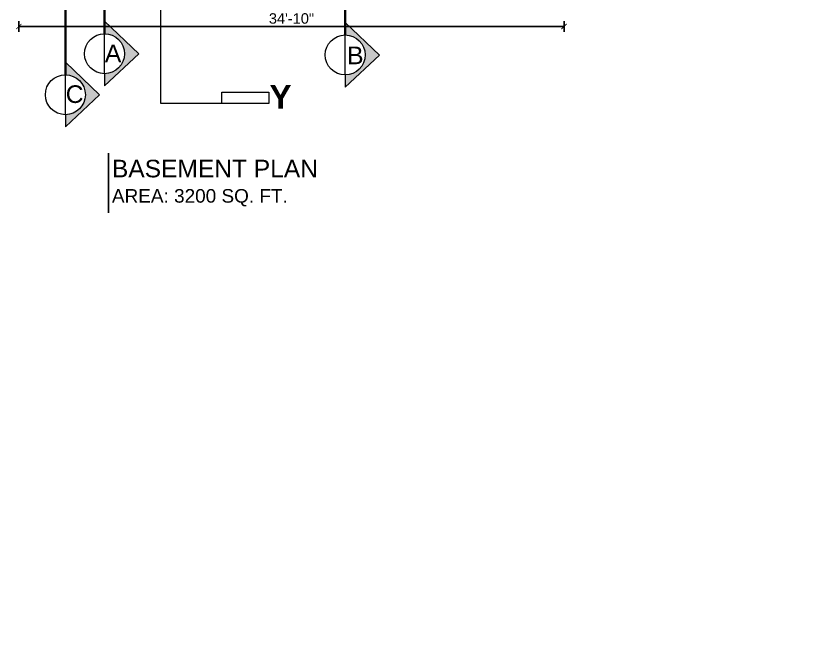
# Model space of a CAD drawing. Header units: inches. Extents: x 10755 to 33653, y -10992 to 10708.
# Drawn here: x 12097 to 12711, y 5451 to 5936 of the extents above; entities that cross this region are included whole.
import ezdxf

# ---------------------------------------------------------------- set-up
doc = ezdxf.new("R2010")
doc.units = ezdxf.units.IN
doc.header["$MEASUREMENT"] = 0
for name, color, linetype, lineweight in [('dim', 6, 'Continuous', 13), ('dimension center - 8', 134, 'Continuous', 13), ('dimension overall - 8', 185, 'Continuous', 13), ('Section line-1-8', 172, 'Continuous', 35), ('SECTION LINE1', 6, 'Continuous', 18), ('Section text-1-8', 6, 'Continuous', 18), ('title text 1', 113, 'Continuous', 25), ('wall', 1, 'Continuous', 35)]:
    doc.layers.add(name, color=color, linetype=linetype, lineweight=lineweight)
doc.styles.add('arial', font='arial.ttf')
doc.styles.add('Prajwal', font='stylu.ttf', dxfattribs={"height": 9})
doc.styles.get("Standard").update_dxf_attribs({"font": 'arial.ttf'})
doc.dimstyles.new('S8', dxfattribs={"dimscale": 8, "dimtxt": 1, "dimasz": 0.5, "dimexe": 0.5, "dimexo": 0.5, "dimgap": 0.25, "dimtad": 1, "dimzin": 3, "dimdsep": 46, "dimlunit": 4, "dimtxsty": 'Standard', "dimblk": 'ARCHTICK', "dimcen": 0, "dimclrd": 256, "dimclre": 256, "dimclrt": 6, "dimadec": 0, "dimazin": 0, "dimtfac": 0.5, "dimtix": 1, "dimtmove": 1, "dimatfit": 3, "dimfxl": 0.5, "dimfxlon": 1, "dimfrac": 1, "dimtolj": 1, "dimtzin": 0, "dimarcsym": 1})

# ---------------------------------------------------------------- blocks, each defined once
blk = doc.blocks.new('WEQQWQW')
at = {"layer": 'SECTION LINE1', "linetype": 'Continuous', "ltscale": 30}
for p, q in [((177253.09, -5101.89), (177253.09, -4560.95)), ((177299.94, -5101.89), (177253.09, -5101.89))]:
    blk.add_line(p, q, dxfattribs=at)
blk.add_lwpolyline([(177299.94, -5101.89), (177299.94, -5093.13), (177335.94, -5093.13), (177335.94, -5101.89)], close=True, dxfattribs=at)
at = {"layer": 'title text 1', "insert": (177353.24, -5087.85), "char_height": 18, "width": 3.410605131648481e-13, "attachment_point": 3, "style": 'Prajwal'}
blk.add_mtext('\\pi-24.83;{\\fArial|b1|i0|c0|p34;Y}', dxfattribs=at)
blk = doc.blocks.new('_ArchTick')
at = {"color": 0, "const_width": 0.15}
blk.add_lwpolyline([(-0.5, -0.5), (0.5, 0.5)], dxfattribs=at)
blk = doc.blocks.new('*D744')
at = {"layer": 'Defpoints', "color": 0, "transparency": 16777216}
for p in [(12517.04, 6226.82), (12099.09, 5987.15), (12099.09, 5928.28)]:
    blk.add_point(p, dxfattribs=at)
at = {"layer": 'dimension overall - 8', "lineweight": -2, "transparency": 16777216}
for p, q in [((12099.09, 5932.28), (12099.09, 5924.28)), ((12517.04, 5928.28), (12099.09, 5928.28)), ((12517.04, 5932.28), (12517.04, 5924.28))]:
    blk.add_line(p, q, dxfattribs=at)
at = {"layer": 'dimension overall - 8', "lineweight": -2, "transparency": 16777216, "xscale": 4, "yscale": 4, "zscale": 4, "rotation": 180}
blk.add_blockref('_ArchTick', (12099.09, 5928.28), dxfattribs=at)
at = {"layer": 'dimension overall - 8', "lineweight": -2, "transparency": 16777216, "xscale": 4, "yscale": 4, "zscale": 4}
blk.add_blockref('_ArchTick', (12517.04, 5928.28), dxfattribs=at)
at = {"layer": 'dimension overall - 8', "color": 6, "transparency": 16777216, "insert": (12308.06, 5934.36), "char_height": 8, "attachment_point": 5}
blk.add_mtext('\\A1;34\'-10"', dxfattribs=at)
blk = doc.blocks.new('*D2854')
at = {"layer": 'Defpoints', "color": 0, "transparency": 16777216}
for p in [(12290.83, 10334.91), (12708.78, 10278.25), (12290.83, 3498.13)]:
    blk.add_point(p, dxfattribs=at)
at = {"layer": 'dim', "lineweight": -2, "transparency": 16777216}
for p, q in [((12290.83, 10330.91), (12290.83, 10338.91)), ((12708.78, 10330.91), (12708.78, 10338.91)), ((12708.78, 10334.91), (12290.83, 10334.91))]:
    blk.add_line(p, q, dxfattribs=at)
at = {"layer": 'dim', "lineweight": -2, "transparency": 16777216, "xscale": 4, "yscale": 4, "zscale": 4, "rotation": 180}
blk.add_blockref('_ArchTick', (12290.83, 10334.91), dxfattribs=at)
at = {"layer": 'dim', "lineweight": -2, "transparency": 16777216, "xscale": 4, "yscale": 4, "zscale": 4}
blk.add_blockref('_ArchTick', (12708.78, 10334.91), dxfattribs=at)
at = {"layer": 'dim', "color": 6, "transparency": 16777216, "insert": (12499.8, 10340.99), "char_height": 8, "attachment_point": 5}
blk.add_mtext('\\A1;34\'-10"', dxfattribs=at)
blk = doc.blocks.new('s22')
at = {"layer": 'Section text-1-8'}
for points in [[(13885.15, 5932.37), (13885.15, 5922.72, -0.414214), (13900.46, 5907.41, -0.414214), (13885.15, 5892.1), (13885.15, 5882.81), (13911.36, 5907.33)], [(14069.68, 5931.42), (14069.68, 5921.78, -0.414214), (14084.99, 5906.47, -0.414214), (14069.68, 5891.16), (14069.68, 5881.86), (14095.89, 5906.39)], [(13855.15, 5900.94), (13855.15, 5891.29, -0.414214), (13870.46, 5875.98, -0.414214), (13855.15, 5860.67), (13855.15, 5851.38), (13881.36, 5875.9)]]:
    blk.add_hatch(color=256, dxfattribs=at).paths.add_polyline_path(points)
at = {"layer": 'Section line-1-8', "linetype": 'Continuous'}
for p, q in [((13885.15, 5922.72), (13885.15, 6308.55)), ((14069.68, 5921.78), (14069.68, 6306.51)), ((13855.15, 5891.29), (13855.15, 6277.12))]:
    blk.add_line(p, q, dxfattribs=at)
at = {"layer": 'Section text-1-8'}
for p, q in [((13885.15, 5892.45), (13885.15, 5923.07)), ((14069.68, 5891.51), (14069.68, 5922.13)), ((13855.15, 5861.02), (13855.15, 5891.64))]:
    blk.add_line(p, q, dxfattribs=at)
for points in [[(13885.15, 5892.1), (13885.15, 5882.81), (13911.36, 5907.33), (13885.15, 5932.37), (13885.15, 5922.72)], [(14069.68, 5891.16), (14069.68, 5881.86), (14095.89, 5906.39), (14069.68, 5931.42), (14069.68, 5921.78)], [(13855.15, 5860.67), (13855.15, 5851.38), (13881.36, 5875.9), (13855.15, 5900.94), (13855.15, 5891.29)]]:
    blk.add_lwpolyline(points, dxfattribs=at)
for centre in [(13885.15, 5907.41), (14069.68, 5906.47), (13855.15, 5875.98)]:
    blk.add_circle(centre, 15.31, dxfattribs=at)
at = {"layer": 'Section text-1-8', "char_height": 13.5, "attachment_point": 7, "style": 'arial'}
for s, insert in [('A', (13885.43, 5900.93)), ('B', (14071.17, 5899.38)), ('C', (13855.43, 5869.5))]:
    blk.add_mtext(s, dxfattribs=dict(at, insert=insert))

msp = doc.modelspace()

# ---------------------------------------------------------------- linework, layer by layer
at = {"layer": 'title text 1', "linetype": 'Continuous', "ltscale": 30}
msp.add_line((12167.877, 5831.215), (12167.877, 5785.445), dxfattribs=at)

# ---------------------------------------------------------------- block references
at = {"layer": 'dimension center - 8'}
msp.add_blockref('s22', (-1720.43, 0), dxfattribs=at)
at = {"layer": 'wall', "linetype": 'Continuous'}
msp.add_blockref('WEQQWQW', (-165045.183, 10971.215), dxfattribs=at)

# ---------------------------------------------------------------- texts
at = {"layer": 'title text 1', "insert": (12170.417, 5826.171), "char_height": 10.1088, "width": 301.72993, "attachment_point": 1, "style": 'Prajwal'}
msp.add_mtext('{\\fSansSerif|b0|i0|c2|p2;\\H1.333x;BASEMENT PLAN\\P\\H0.7718x;AREA: 3200 SQ. FT. }', dxfattribs=at)

# ---------------------------------------------------------------- dimensions: what is measured, and where the dimension line sits
at = {"layer": 'dim'}
dim = msp.add_linear_dim(base=(12290.828, 10334.906), p1=(12708.775, 10278.246), p2=(12290.828, 3498.131), dimstyle='S8', dxfattribs=at)
dim.commit()
dim.dimension.update_dxf_attribs({"geometry": '*D2854', "text_midpoint": (12499.801, 10340.993)})
at = {"layer": 'dimension overall - 8'}
dim = msp.add_linear_dim(base=(12099.089, 5928.277), p1=(12517.036, 6226.819), p2=(12099.089, 5987.15), dimstyle='S8', dxfattribs=at)
dim.commit()
dim.dimension.update_dxf_attribs({"geometry": '*D744', "text_midpoint": (12308.062, 5934.364)})

doc.saveas('drawing.dxf')
